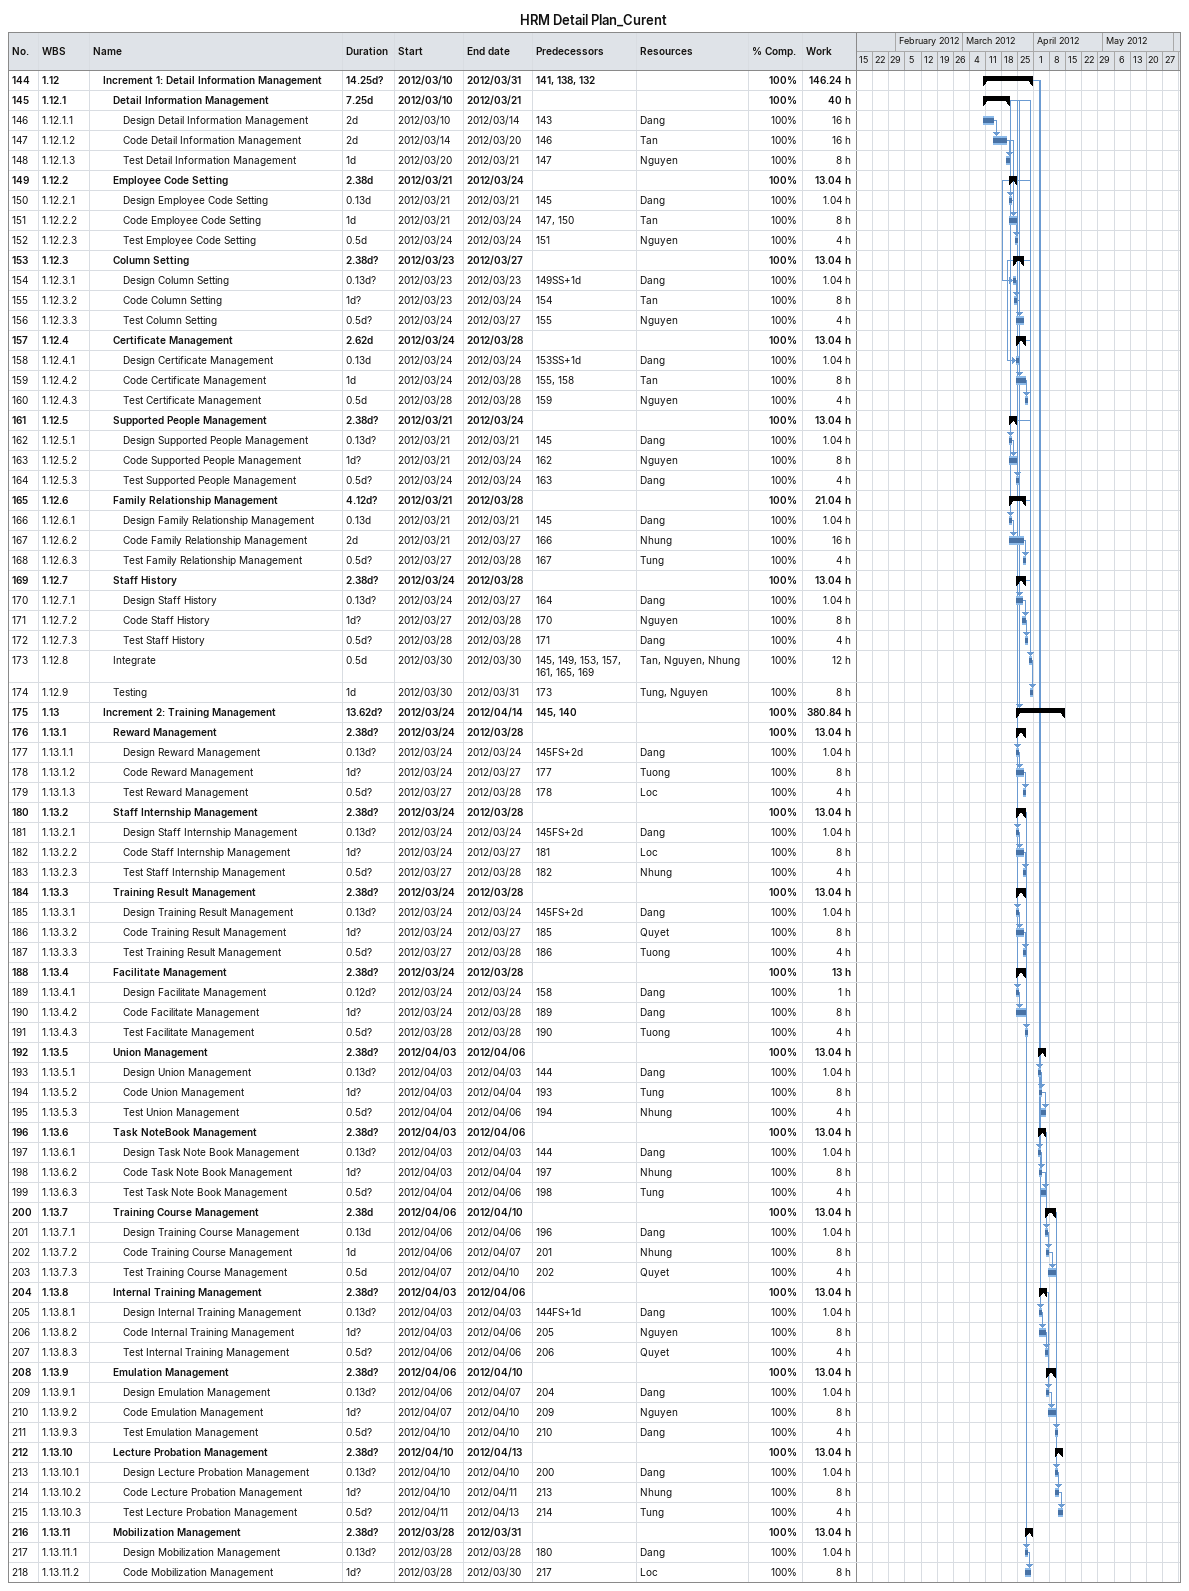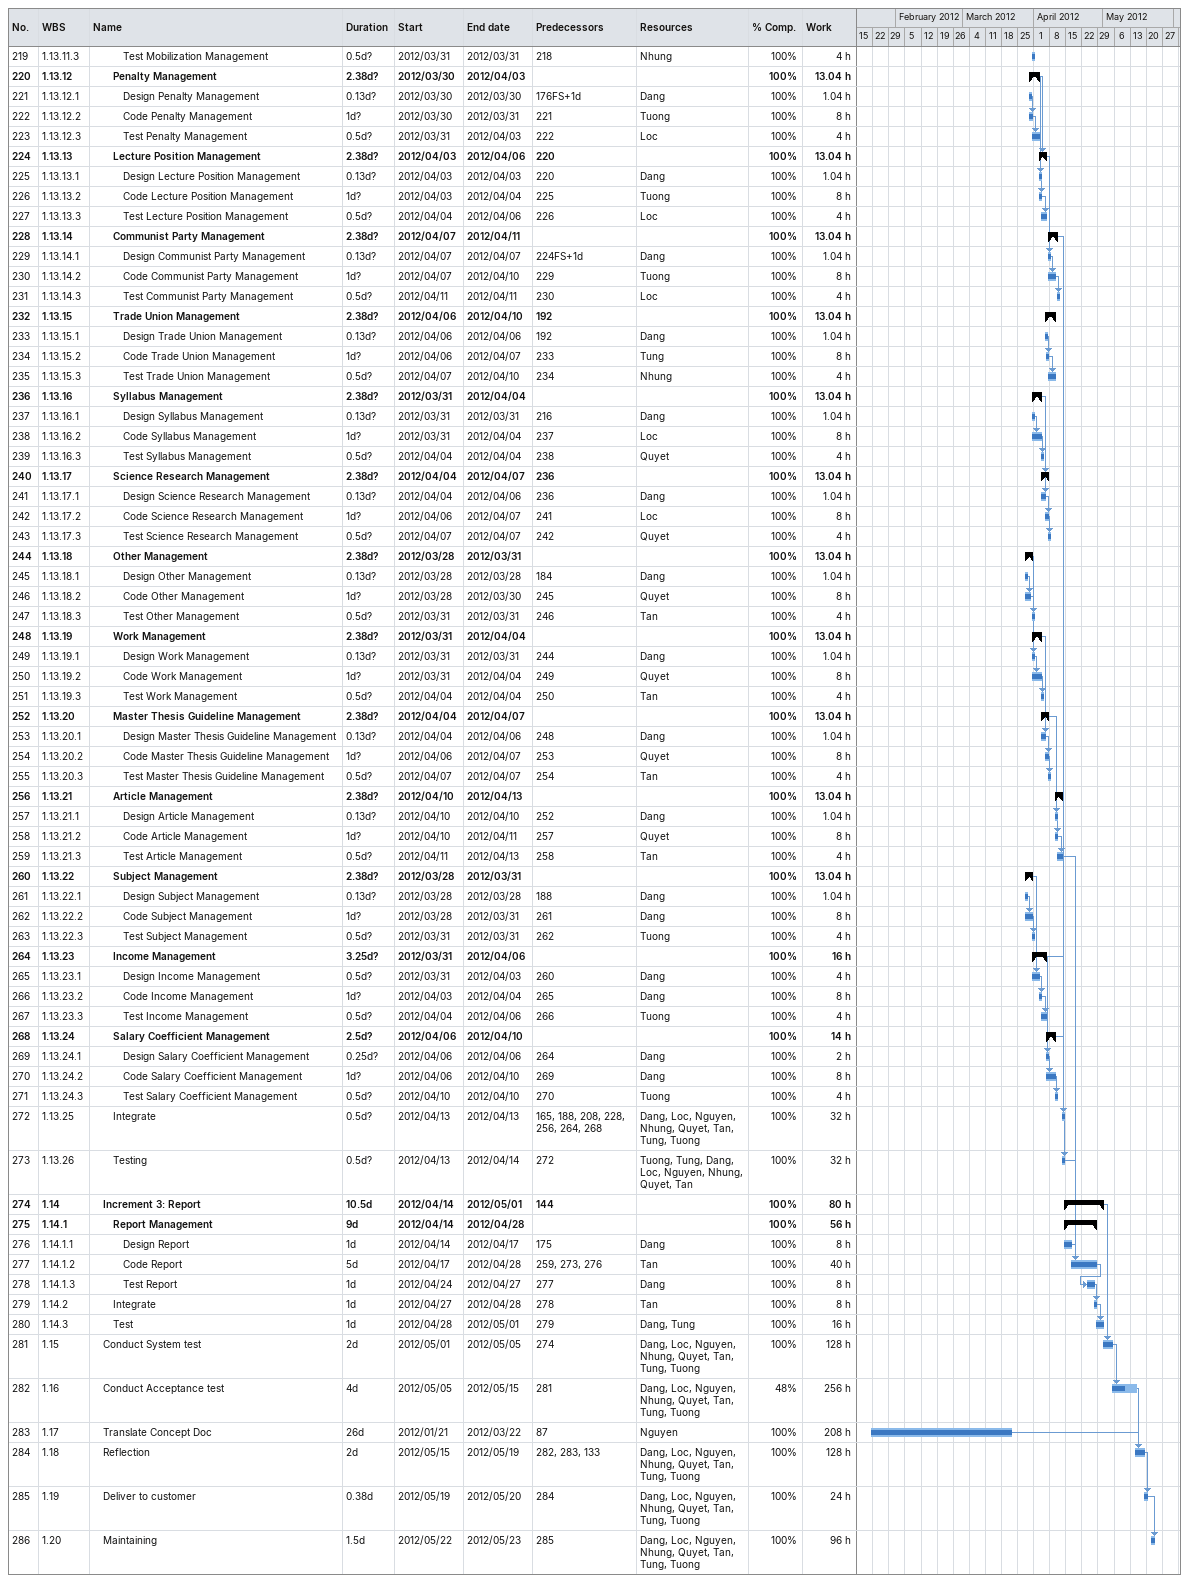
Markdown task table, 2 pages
HRM Detail Plan_Curent

| ID | WBS | Task | Duration | Start | Finish | Predecessors | Resources | % complete | Work (h) |
|---|---|---|---|---|---|---|---|---|---|
| 144 | 1.12 | **Increment 1: Detail Information Management** | 14.25d? | 2012-03-10 | 2012-03-31 | 141, 138, 132 |  | 100 | 146.24 |
| 145 | 1.12.1 | **Detail Information Management** | 7.25d | 2012-03-10 | 2012-03-21 |  |  | 100 | 40 |
| 146 | 1.12.1.1 | Design Detail Information Management | 2d | 2012-03-10 | 2012-03-14 | 143 | Dang | 100 | 16 |
| 147 | 1.12.1.2 | Code Detail Information Management | 2d | 2012-03-14 | 2012-03-20 | 146 | Tan | 100 | 16 |
| 148 | 1.12.1.3 | Test Detail Information Management | 1d | 2012-03-20 | 2012-03-21 | 147 | Nguyen | 100 | 8 |
| 149 | 1.12.2 | **Employee Code Setting** | 2.38d | 2012-03-21 | 2012-03-24 |  |  | 100 | 13.04 |
| 150 | 1.12.2.1 | Design Employee Code Setting | 0.13d | 2012-03-21 | 2012-03-21 | 145 | Dang | 100 | 1.04 |
| 151 | 1.12.2.2 | Code Employee Code Setting | 1d | 2012-03-21 | 2012-03-24 | 147, 150 | Tan | 100 | 8 |
| 152 | 1.12.2.3 | Test Employee Code Setting | 0.5d | 2012-03-24 | 2012-03-24 | 151 | Nguyen | 100 | 4 |
| 153 | 1.12.3 | **Column Setting** | 2.38d? | 2012-03-23 | 2012-03-27 |  |  | 100 | 13.04 |
| 154 | 1.12.3.1 | Design Column Setting | 0.13d? | 2012-03-23 | 2012-03-23 | 149SS+1d | Dang | 100 | 1.04 |
| 155 | 1.12.3.2 | Code Column Setting | 1d? | 2012-03-23 | 2012-03-24 | 154 | Tan | 100 | 8 |
| 156 | 1.12.3.3 | Test Column Setting | 0.5d? | 2012-03-24 | 2012-03-27 | 155 | Nguyen | 100 | 4 |
| 157 | 1.12.4 | **Certificate Management** | 2.62d | 2012-03-24 | 2012-03-28 |  |  | 100 | 13.04 |
| 158 | 1.12.4.1 | Design Certificate Management | 0.13d | 2012-03-24 | 2012-03-24 | 153SS+1d | Dang | 100 | 1.04 |
| 159 | 1.12.4.2 | Code Certificate Management | 1d | 2012-03-24 | 2012-03-28 | 155, 158 | Tan | 100 | 8 |
| 160 | 1.12.4.3 | Test Certificate Management | 0.5d | 2012-03-28 | 2012-03-28 | 159 | Nguyen | 100 | 4 |
| 161 | 1.12.5 | **Supported People Management** | 2.38d? | 2012-03-21 | 2012-03-24 |  |  | 100 | 13.04 |
| 162 | 1.12.5.1 | Design Supported People Management | 0.13d? | 2012-03-21 | 2012-03-21 | 145 | Dang | 100 | 1.04 |
| 163 | 1.12.5.2 | Code Supported People Management | 1d? | 2012-03-21 | 2012-03-24 | 162 | Nguyen | 100 | 8 |
| 164 | 1.12.5.3 | Test Supported People Management | 0.5d? | 2012-03-24 | 2012-03-24 | 163 | Dang | 100 | 4 |
| 165 | 1.12.6 | **Family Relationship Management** | 4.12d? | 2012-03-21 | 2012-03-28 |  |  | 100 | 21.04 |
| 166 | 1.12.6.1 | Design Family Relationship Management | 0.13d | 2012-03-21 | 2012-03-21 | 145 | Dang | 100 | 1.04 |
| 167 | 1.12.6.2 | Code Family Relationship Management | 2d | 2012-03-21 | 2012-03-27 | 166 | Nhung | 100 | 16 |
| 168 | 1.12.6.3 | Test Family Relationship Management | 0.5d? | 2012-03-27 | 2012-03-28 | 167 | Tung | 100 | 4 |
| 169 | 1.12.7 | **Staff History** | 2.38d? | 2012-03-24 | 2012-03-28 |  |  | 100 | 13.04 |
| 170 | 1.12.7.1 | Design Staff History | 0.13d? | 2012-03-24 | 2012-03-27 | 164 | Dang | 100 | 1.04 |
| 171 | 1.12.7.2 | Code Staff History | 1d? | 2012-03-27 | 2012-03-28 | 170 | Nguyen | 100 | 8 |
| 172 | 1.12.7.3 | Test Staff History | 0.5d? | 2012-03-28 | 2012-03-28 | 171 | Dang | 100 | 4 |
| 173 | 1.12.8 | Integrate | 0.5d | 2012-03-30 | 2012-03-30 | 145, 149, 153, 157, 161, 165, 169 | Tan, Nguyen, Nhung | 100 | 12 |
| 174 | 1.12.9 | Testing | 1d | 2012-03-30 | 2012-03-31 | 173 | Tung, Nguyen | 100 | 8 |
| 175 | 1.13 | **Increment 2: Training Management** | 13.62d? | 2012-03-24 | 2012-04-14 | 145, 140 |  | 100 | 380.84 |
| 176 | 1.13.1 | **Reward Management** | 2.38d? | 2012-03-24 | 2012-03-28 |  |  | 100 | 13.04 |
| 177 | 1.13.1.1 | Design Reward Management | 0.13d? | 2012-03-24 | 2012-03-24 | 145FS+2d | Dang | 100 | 1.04 |
| 178 | 1.13.1.2 | Code Reward Management | 1d? | 2012-03-24 | 2012-03-27 | 177 | Tuong | 100 | 8 |
| 179 | 1.13.1.3 | Test Reward Management | 0.5d? | 2012-03-27 | 2012-03-28 | 178 | Loc | 100 | 4 |
| 180 | 1.13.2 | **Staff Internship Management** | 2.38d? | 2012-03-24 | 2012-03-28 |  |  | 100 | 13.04 |
| 181 | 1.13.2.1 | Design Staff Internship Management | 0.13d? | 2012-03-24 | 2012-03-24 | 145FS+2d | Dang | 100 | 1.04 |
| 182 | 1.13.2.2 | Code Staff Internship Management | 1d? | 2012-03-24 | 2012-03-27 | 181 | Loc | 100 | 8 |
| 183 | 1.13.2.3 | Test Staff Internship Management | 0.5d? | 2012-03-27 | 2012-03-28 | 182 | Nhung | 100 | 4 |
| 184 | 1.13.3 | **Training Result Management** | 2.38d? | 2012-03-24 | 2012-03-28 |  |  | 100 | 13.04 |
| 185 | 1.13.3.1 | Design Training Result Management | 0.13d? | 2012-03-24 | 2012-03-24 | 145FS+2d | Dang | 100 | 1.04 |
| 186 | 1.13.3.2 | Code Training Result Management | 1d? | 2012-03-24 | 2012-03-27 | 185 | Quyet | 100 | 8 |
| 187 | 1.13.3.3 | Test Training Result Management | 0.5d? | 2012-03-27 | 2012-03-28 | 186 | Tuong | 100 | 4 |
| 188 | 1.13.4 | **Facilitate Management** | 2.38d? | 2012-03-24 | 2012-03-28 |  |  | 100 | 13 |
| 189 | 1.13.4.1 | Design Facilitate Management | 0.12d? | 2012-03-24 | 2012-03-24 | 158 | Dang | 100 | 1 |
| 190 | 1.13.4.2 | Code Facilitate Management | 1d? | 2012-03-24 | 2012-03-28 | 189 | Dang | 100 | 8 |
| 191 | 1.13.4.3 | Test Facilitate Management | 0.5d? | 2012-03-28 | 2012-03-28 | 190 | Tuong | 100 | 4 |
| 192 | 1.13.5 | **Union Management** | 2.38d? | 2012-04-03 | 2012-04-06 |  |  | 100 | 13.04 |
| 193 | 1.13.5.1 | Design Union Management | 0.13d? | 2012-04-03 | 2012-04-03 | 144 | Dang | 100 | 1.04 |
| 194 | 1.13.5.2 | Code Union Management | 1d? | 2012-04-03 | 2012-04-04 | 193 | Tung | 100 | 8 |
| 195 | 1.13.5.3 | Test Union Management | 0.5d? | 2012-04-04 | 2012-04-06 | 194 | Nhung | 100 | 4 |
| 196 | 1.13.6 | **Task NoteBook Management** | 2.38d? | 2012-04-03 | 2012-04-06 |  |  | 100 | 13.04 |
| 197 | 1.13.6.1 | Design Task Note Book Management | 0.13d? | 2012-04-03 | 2012-04-03 | 144 | Dang | 100 | 1.04 |
| 198 | 1.13.6.2 | Code Task Note Book Management | 1d? | 2012-04-03 | 2012-04-04 | 197 | Nhung | 100 | 8 |
| 199 | 1.13.6.3 | Test Task Note Book Management | 0.5d? | 2012-04-04 | 2012-04-06 | 198 | Tung | 100 | 4 |
| 200 | 1.13.7 | **Training Course Management** | 2.38d | 2012-04-06 | 2012-04-10 |  |  | 100 | 13.04 |
| 201 | 1.13.7.1 | Design Training Course Management | 0.13d | 2012-04-06 | 2012-04-06 | 196 | Dang | 100 | 1.04 |
| 202 | 1.13.7.2 | Code Training Course Management | 1d | 2012-04-06 | 2012-04-07 | 201 | Nhung | 100 | 8 |
| 203 | 1.13.7.3 | Test Training Course Management | 0.5d | 2012-04-07 | 2012-04-10 | 202 | Quyet | 100 | 4 |
| 204 | 1.13.8 | **Internal Training Management** | 2.38d? | 2012-04-03 | 2012-04-06 |  |  | 100 | 13.04 |
| 205 | 1.13.8.1 | Design Internal Training Management | 0.13d? | 2012-04-03 | 2012-04-03 | 144FS+1d | Dang | 100 | 1.04 |
| 206 | 1.13.8.2 | Code Internal Training Management | 1d? | 2012-04-03 | 2012-04-06 | 205 | Nguyen | 100 | 8 |
| 207 | 1.13.8.3 | Test Internal Training Management | 0.5d? | 2012-04-06 | 2012-04-06 | 206 | Quyet | 100 | 4 |
| 208 | 1.13.9 | **Emulation Management** | 2.38d? | 2012-04-06 | 2012-04-10 |  |  | 100 | 13.04 |
| 209 | 1.13.9.1 | Design Emulation Management | 0.13d? | 2012-04-06 | 2012-04-07 | 204 | Dang | 100 | 1.04 |
| 210 | 1.13.9.2 | Code Emulation Management | 1d? | 2012-04-07 | 2012-04-10 | 209 | Nguyen | 100 | 8 |
| 211 | 1.13.9.3 | Test Emulation Management | 0.5d? | 2012-04-10 | 2012-04-10 | 210 | Dang | 100 | 4 |
| 212 | 1.13.10 | **Lecture Probation Management** | 2.38d? | 2012-04-10 | 2012-04-13 |  |  | 100 | 13.04 |
| 213 | 1.13.10.1 | Design Lecture Probation Management | 0.13d? | 2012-04-10 | 2012-04-10 | 200 | Dang | 100 | 1.04 |
| 214 | 1.13.10.2 | Code Lecture Probation Management | 1d? | 2012-04-10 | 2012-04-11 | 213 | Nhung | 100 | 8 |
| 215 | 1.13.10.3 | Test Lecture Probation Management | 0.5d? | 2012-04-11 | 2012-04-13 | 214 | Tung | 100 | 4 |
| 216 | 1.13.11 | **Mobilization Management** | 2.38d? | 2012-03-28 | 2012-03-31 |  |  | 100 | 13.04 |
| 217 | 1.13.11.1 | Design Mobilization Management | 0.13d? | 2012-03-28 | 2012-03-28 | 180 | Dang | 100 | 1.04 |
| 218 | 1.13.11.2 | Code Mobilization Management | 1d? | 2012-03-28 | 2012-03-30 | 217 | Loc | 100 | 8 |
| 219 | 1.13.11.3 | Test Mobilization Management | 0.5d? | 2012-03-31 | 2012-03-31 | 218 | Nhung | 100 | 4 |
| 220 | 1.13.12 | **Penalty Management** | 2.38d? | 2012-03-30 | 2012-04-03 |  |  | 100 | 13.04 |
| 221 | 1.13.12.1 | Design Penalty Management | 0.13d? | 2012-03-30 | 2012-03-30 | 176FS+1d | Dang | 100 | 1.04 |
| 222 | 1.13.12.2 | Code Penalty Management | 1d? | 2012-03-30 | 2012-03-31 | 221 | Tuong | 100 | 8 |
| 223 | 1.13.12.3 | Test Penalty Management | 0.5d? | 2012-03-31 | 2012-04-03 | 222 | Loc | 100 | 4 |
| 224 | 1.13.13 | **Lecture Position Management** | 2.38d? | 2012-04-03 | 2012-04-06 | 220 |  | 100 | 13.04 |
| 225 | 1.13.13.1 | Design Lecture Position Management | 0.13d? | 2012-04-03 | 2012-04-03 | 220 | Dang | 100 | 1.04 |
| 226 | 1.13.13.2 | Code Lecture Position Management | 1d? | 2012-04-03 | 2012-04-04 | 225 | Tuong | 100 | 8 |
| 227 | 1.13.13.3 | Test Lecture Position Management | 0.5d? | 2012-04-04 | 2012-04-06 | 226 | Loc | 100 | 4 |
| 228 | 1.13.14 | **Communist Party Management** | 2.38d? | 2012-04-07 | 2012-04-11 |  |  | 100 | 13.04 |
| 229 | 1.13.14.1 | Design Communist Party Management | 0.13d? | 2012-04-07 | 2012-04-07 | 224FS+1d | Dang | 100 | 1.04 |
| 230 | 1.13.14.2 | Code Communist Party Management | 1d? | 2012-04-07 | 2012-04-10 | 229 | Tuong | 100 | 8 |
| 231 | 1.13.14.3 | Test Communist Party Management | 0.5d? | 2012-04-11 | 2012-04-11 | 230 | Loc | 100 | 4 |
| 232 | 1.13.15 | **Trade Union Management** | 2.38d? | 2012-04-06 | 2012-04-10 | 192 |  | 100 | 13.04 |
| 233 | 1.13.15.1 | Design Trade Union Management | 0.13d? | 2012-04-06 | 2012-04-06 | 192 | Dang | 100 | 1.04 |
| 234 | 1.13.15.2 | Code Trade Union Management | 1d? | 2012-04-06 | 2012-04-07 | 233 | Tung | 100 | 8 |
| 235 | 1.13.15.3 | Test Trade Union Management | 0.5d? | 2012-04-07 | 2012-04-10 | 234 | Nhung | 100 | 4 |
| 236 | 1.13.16 | **Syllabus Management** | 2.38d? | 2012-03-31 | 2012-04-04 |  |  | 100 | 13.04 |
| 237 | 1.13.16.1 | Design Syllabus Management | 0.13d? | 2012-03-31 | 2012-03-31 | 216 | Dang | 100 | 1.04 |
| 238 | 1.13.16.2 | Code Syllabus Management | 1d? | 2012-03-31 | 2012-04-04 | 237 | Loc | 100 | 8 |
| 239 | 1.13.16.3 | Test Syllabus Management | 0.5d? | 2012-04-04 | 2012-04-04 | 238 | Quyet | 100 | 4 |
| 240 | 1.13.17 | **Science Research Management** | 2.38d? | 2012-04-04 | 2012-04-07 | 236 |  | 100 | 13.04 |
| 241 | 1.13.17.1 | Design Science Research Management | 0.13d? | 2012-04-04 | 2012-04-06 | 236 | Dang | 100 | 1.04 |
| 242 | 1.13.17.2 | Code Science Research Management | 1d? | 2012-04-06 | 2012-04-07 | 241 | Loc | 100 | 8 |
| 243 | 1.13.17.3 | Test Science Research Management | 0.5d? | 2012-04-07 | 2012-04-07 | 242 | Quyet | 100 | 4 |
| 244 | 1.13.18 | **Other Management** | 2.38d? | 2012-03-28 | 2012-03-31 |  |  | 100 | 13.04 |
| 245 | 1.13.18.1 | Design Other Management | 0.13d? | 2012-03-28 | 2012-03-28 | 184 | Dang | 100 | 1.04 |
| 246 | 1.13.18.2 | Code Other Management | 1d? | 2012-03-28 | 2012-03-30 | 245 | Quyet | 100 | 8 |
| 247 | 1.13.18.3 | Test Other Management | 0.5d? | 2012-03-31 | 2012-03-31 | 246 | Tan | 100 | 4 |
| 248 | 1.13.19 | **Work Management** | 2.38d? | 2012-03-31 | 2012-04-04 |  |  | 100 | 13.04 |
| 249 | 1.13.19.1 | Design Work Management | 0.13d? | 2012-03-31 | 2012-03-31 | 244 | Dang | 100 | 1.04 |
| 250 | 1.13.19.2 | Code Work Management | 1d? | 2012-03-31 | 2012-04-04 | 249 | Quyet | 100 | 8 |
| 251 | 1.13.19.3 | Test Work Management | 0.5d? | 2012-04-04 | 2012-04-04 | 250 | Tan | 100 | 4 |
| 252 | 1.13.20 | **Master Thesis Guideline Management** | 2.38d? | 2012-04-04 | 2012-04-07 |  |  | 100 | 13.04 |
| 253 | 1.13.20.1 | Design Master Thesis Guideline Management | 0.13d? | 2012-04-04 | 2012-04-06 | 248 | Dang | 100 | 1.04 |
| 254 | 1.13.20.2 | Code Master Thesis Guideline Management | 1d? | 2012-04-06 | 2012-04-07 | 253 | Quyet | 100 | 8 |
| 255 | 1.13.20.3 | Test Master Thesis Guideline Management | 0.5d? | 2012-04-07 | 2012-04-07 | 254 | Tan | 100 | 4 |
| 256 | 1.13.21 | **Article Management** | 2.38d? | 2012-04-10 | 2012-04-13 |  |  | 100 | 13.04 |
| 257 | 1.13.21.1 | Design Article Management | 0.13d? | 2012-04-10 | 2012-04-10 | 252 | Dang | 100 | 1.04 |
| 258 | 1.13.21.2 | Code Article Management | 1d? | 2012-04-10 | 2012-04-11 | 257 | Quyet | 100 | 8 |
| 259 | 1.13.21.3 | Test Article Management | 0.5d? | 2012-04-11 | 2012-04-13 | 258 | Tan | 100 | 4 |
| 260 | 1.13.22 | **Subject Management** | 2.38d? | 2012-03-28 | 2012-03-31 |  |  | 100 | 13.04 |
| 261 | 1.13.22.1 | Design Subject Management | 0.13d? | 2012-03-28 | 2012-03-28 | 188 | Dang | 100 | 1.04 |
| 262 | 1.13.22.2 | Code Subject Management | 1d? | 2012-03-28 | 2012-03-31 | 261 | Dang | 100 | 8 |
| 263 | 1.13.22.3 | Test Subject Management | 0.5d? | 2012-03-31 | 2012-03-31 | 262 | Tuong | 100 | 4 |
| 264 | 1.13.23 | **Income Management** | 3.25d? | 2012-03-31 | 2012-04-06 |  |  | 100 | 16 |
| 265 | 1.13.23.1 | Design Income Management | 0.5d? | 2012-03-31 | 2012-04-03 | 260 | Dang | 100 | 4 |
| 266 | 1.13.23.2 | Code Income Management | 1d? | 2012-04-03 | 2012-04-04 | 265 | Dang | 100 | 8 |
| 267 | 1.13.23.3 | Test Income Management | 0.5d? | 2012-04-04 | 2012-04-06 | 266 | Tuong | 100 | 4 |
| 268 | 1.13.24 | **Salary Coefficient Management** | 2.5d? | 2012-04-06 | 2012-04-10 |  |  | 100 | 14 |
| 269 | 1.13.24.1 | Design Salary Coefficient Management | 0.25d? | 2012-04-06 | 2012-04-06 | 264 | Dang | 100 | 2 |
| 270 | 1.13.24.2 | Code Salary Coefficient Management | 1d? | 2012-04-06 | 2012-04-10 | 269 | Dang | 100 | 8 |
| 271 | 1.13.24.3 | Test Salary Coefficient Management | 0.5d? | 2012-04-10 | 2012-04-10 | 270 | Tuong | 100 | 4 |
| 272 | 1.13.25 | Integrate | 0.5d? | 2012-04-13 | 2012-04-13 | 165, 188, 208, 228, 256, 264, 268 | Dang, Loc, Nguyen, Nhung, Quyet, Tan, Tung, Tuong | 100 | 32 |
| 273 | 1.13.26 | Testing | 0.5d? | 2012-04-13 | 2012-04-14 | 272 | Tuong, Tung, Dang, Loc, Nguyen, Nhung, Quyet, Tan | 100 | 32 |
| 274 | 1.14 | **Increment 3: Report** | 10.5d | 2012-04-14 | 2012-05-01 | 144 |  | 100 | 80 |
| 275 | 1.14.1 | **Report Management** | 9d | 2012-04-14 | 2012-04-28 |  |  | 100 | 56 |
| 276 | 1.14.1.1 | Design Report | 1d | 2012-04-14 | 2012-04-17 | 175 | Dang | 100 | 8 |
| 277 | 1.14.1.2 | Code Report | 5d | 2012-04-17 | 2012-04-28 | 259, 273, 276 | Tan | 100 | 40 |
| 278 | 1.14.1.3 | Test Report | 1d | 2012-04-24 | 2012-04-27 | 277 | Dang | 100 | 8 |
| 279 | 1.14.2 | Integrate | 1d | 2012-04-27 | 2012-04-28 | 278 | Tan | 100 | 8 |
| 280 | 1.14.3 | Test | 1d | 2012-04-28 | 2012-05-01 | 279 | Dang, Tung | 100 | 16 |
| 281 | 1.15 | Conduct System test | 2d | 2012-05-01 | 2012-05-05 | 274 | Dang, Loc, Nguyen, Nhung, Quyet, Tan, Tung, Tuong | 100 | 128 |
| 282 | 1.16 | Conduct Acceptance test | 4d | 2012-05-05 | 2012-05-15 | 281 | Dang, Loc, Nguyen, Nhung, Quyet, Tan, Tung, Tuong | 48 | 256 |
| 283 | 1.17 | Translate Concept Doc | 26d | 2012-01-21 | 2012-03-22 | 87 | Nguyen | 100 | 208 |
| 284 | 1.18 | Reflection | 2d | 2012-05-15 | 2012-05-19 | 282, 283, 133 | Dang, Loc, Nguyen, Nhung, Quyet, Tan, Tung, Tuong | 100 | 128 |
| 285 | 1.19 | Deliver to customer | 0.38d | 2012-05-19 | 2012-05-20 | 284 | Dang, Loc, Nguyen, Nhung, Quyet, Tan, Tung, Tuong | 100 | 24 |
| 286 | 1.20 | Maintaining | 1.5d | 2012-05-22 | 2012-05-23 | 285 | Dang, Loc, Nguyen, Nhung, Quyet, Tan, Tung, Tuong | 100 | 96 |
